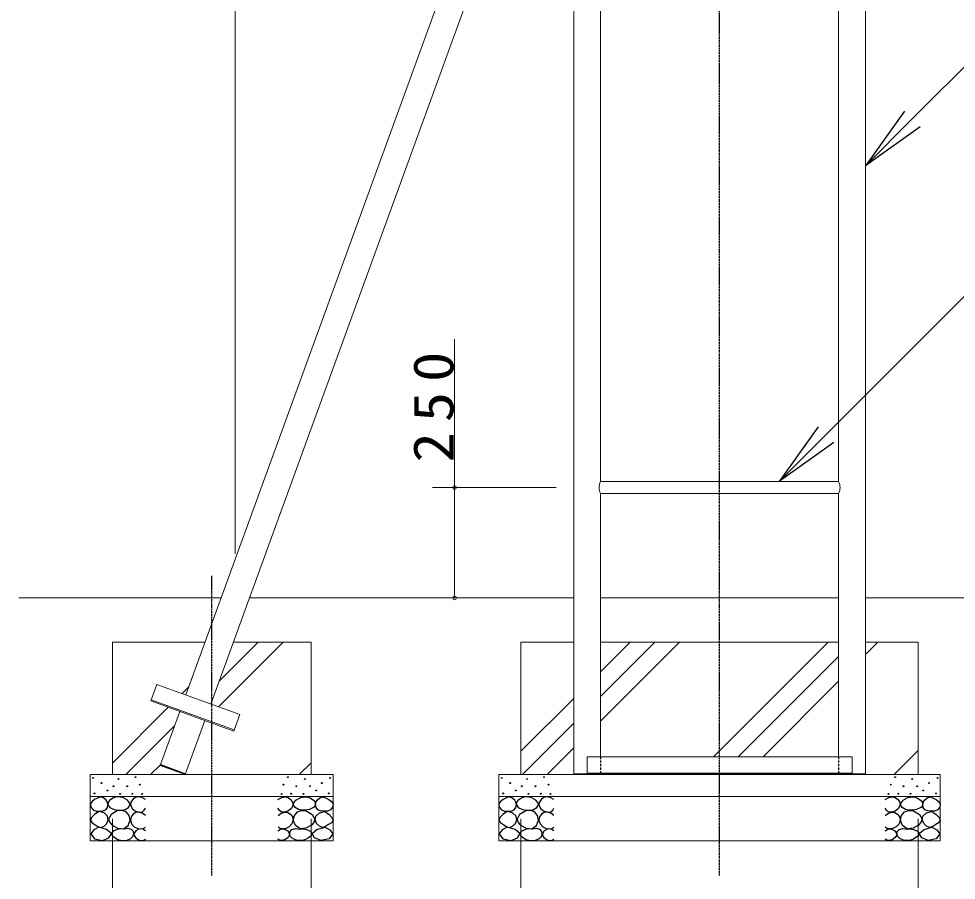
# Model space of a CAD drawing. Units: millimetres at full size; details may follow other scales. Extents: x -19540 to 0, y -2746 to 13350.
# Drawn here: x -10629 to -8506, y 2901 to 4852 of the extents above; entities that cross this region are included whole.
import ezdxf

# ---------------------------------------------------------------- set-up
doc = ezdxf.new("R2010")
doc.units = ezdxf.units.MM
doc.linetypes.add('USER2', pattern=[6, 3, -1, 1, -1])
doc.linetypes.add('USER4', pattern=[8, 5, -3])
doc.layers.add('線', color=7, linetype='Continuous', lineweight=13)
doc.layers.add('補助', color=2, linetype='Continuous', lineweight=25)
doc.styles.add('ＭＳ ゴシック', font='')
doc.styles.get('ＭＳ ゴシック').set_extended_font_data('MS Gothic')

# ---------------------------------------------------------------- blocks, each defined once
blk = doc.blocks.new('dimension_origin')
at = {"color": 0, "linetype": 'Continuous', "lineweight": -2}
blk.add_circle((0, 0), 1.25, dxfattribs=at)

msp = doc.modelspace()

# ---------------------------------------------------------------- linework, layer by layer
at = {"layer": '線', "color": 20, "linetype": 'USER2', "lineweight": 25}
for p, q in [((-9041.919, 2911.281), (-9041.919, 5817.577)), ((-10191.919, 2911.281), (-10191.919, 3590.041))]:
    msp.add_line(p, q, dxfattribs=at)
at = {"layer": '線'}
for p, q in [((-9411.258, 5626.702), (-10250.654, 3320.481)), ((-9372.169, 5557.208), (-10193.802, 3299.789)), ((-9372.169, 5140.34), (-9372.169, 3140.041)), ((-9311.669, 5140.34), (-9311.669, 3803.641)), ((-8772.169, 5140.34), (-8772.169, 3803.641)), ((-8711.669, 5140.34), (-8711.669, 3140.041)), ((-9311.669, 3803.641), (-8772.169, 3803.641)), ((-9311.669, 3776.441), (-9311.669, 3180.041)), ((-9311.669, 3776.441), (-8772.169, 3776.441)), ((-8772.169, 3776.441), (-8772.169, 3180.041)), ((-10629.02, 3540.041), (-10170.74, 3540.041)), ((-10106.358, 3540.041), (-9372.169, 3540.041)), ((-9311.669, 3540.041), (-8772.169, 3540.041)), ((-8711.669, 3540.041), (-7977.48, 3540.041)), ((-10207.137, 3440.041), (-10416.919, 3440.041)), ((-10416.919, 3440.041), (-10416.919, 3140.041)), ((-9966.919, 3440.041), (-10142.755, 3440.041)), ((-9966.919, 3440.041), (-9966.919, 3140.041)), ((-9372.169, 3440.041), (-9491.919, 3440.041)), ((-9491.919, 3440.041), (-9491.919, 3140.041)), ((-8772.169, 3440.041), (-9311.669, 3440.041)), ((-8591.919, 3440.041), (-8711.669, 3440.041)), ((-8591.919, 3440.041), (-8591.919, 3140.041)), ((-10316.197, 3344.337), (-10329.878, 3306.749)), ((-10128.259, 3275.933), (-10316.197, 3344.337)), ((-10329.878, 3306.749), (-10141.94, 3238.345)), ((-10328.852, 3309.568), (-10140.913, 3241.164)), ((-10264.334, 3282.893), (-10308.797, 3160.733)), ((-10141.94, 3238.345), (-10128.259, 3275.933)), ((-10207.483, 3262.201), (-10251.946, 3140.041)), ((-9341.919, 3180.041), (-9341.919, 3140.041)), ((-9341.919, 3180.041), (-8741.919, 3180.041)), ((-8741.919, 3180.041), (-8741.919, 3140.041)), ((-10308.797, 3160.733), (-10251.946, 3140.041)), ((-9916.919, 3140.041), (-10466.919, 3140.041)), ((-10466.919, 3140.041), (-10466.919, 2990.041)), ((-9916.919, 3140.041), (-9916.919, 2990.041)), ((-9541.919, 3140.041), (-9541.919, 2990.041)), ((-8541.919, 3140.041), (-9541.919, 3140.041)), ((-9372.169, 3140.041), (-9311.669, 3140.041)), ((-9341.919, 3140.041), (-8741.919, 3140.041)), ((-8711.669, 3140.041), (-8772.169, 3140.041)), ((-8541.919, 3140.041), (-8541.919, 2990.041)), ((-9916.919, 3090.041), (-10466.919, 3090.041)), ((-8541.919, 3090.041), (-9541.919, 3090.041)), ((-9916.919, 2990.041), (-10466.919, 2990.041)), ((-8541.919, 2990.041), (-9541.919, 2990.041))]:
    msp.add_line(p, q, dxfattribs=at)
at = {"layer": '線', "color": 4, "linetype": 'USER4', "lineweight": 25}
for p, q in [((-9311.669, 3180.041), (-9311.669, 3140.041)), ((-8772.169, 3180.041), (-8772.169, 3140.041))]:
    msp.add_line(p, q, dxfattribs=at)
at = {"layer": '線', "color": 2, "lineweight": 25}
for p, q in [((-10308.113, 3162.612), (-10251.262, 3141.92)), ((-9341.919, 3143.041), (-8741.919, 3143.041)), ((-9372.169, 3142.041), (-9341.919, 3142.041)), ((-8741.919, 3142.041), (-8711.669, 3142.041))]:
    msp.add_line(p, q, dxfattribs=at)
at = {"layer": '線'}
for centre, start, end in [((-9284.648, 3790.041), 153.28283, 206.71717), ((-8799.189, 3790.041), 333.28283, 26.71717)]:
    msp.add_arc(centre, 30.25, start, end, dxfattribs=at)
at = {"layer": '補助', "lineweight": 13}
for p, q in [((-10138.549, 3640.041), (-10138.549, 6753.789)), ((-9641.919, 3540.041), (-9641.919, 4126.469)), ((-9411.669, 3790.041), (-9691.919, 3790.041)), ((-9472.169, 3540.041), (-9691.919, 3540.041)), ((-10176.788, 3293.596), (-10030.343, 3440.041)), ((-10174.964, 3351.547), (-10086.47, 3440.041)), ((-10142.845, 3439.792), (-10142.597, 3440.041)), ((-9311.669, 3260.69), (-9132.318, 3440.041)), ((-9311.669, 3316.816), (-9188.444, 3440.041)), ((-9311.669, 3372.943), (-9244.571, 3440.041)), ((-9055.558, 3180.041), (-8795.558, 3440.041)), ((-8711.669, 3411.677), (-8683.305, 3440.041)), ((-8999.432, 3180.041), (-8772.169, 3407.304)), ((-10259.087, 3323.55), (-10244.071, 3338.566)), ((-8943.305, 3180.041), (-8772.169, 3351.177)), ((-9491.919, 3192.693), (-9372.169, 3312.443)), ((-10416.919, 3165.719), (-10290.295, 3292.342)), ((-10386.47, 3140.041), (-10276.19, 3250.321)), ((-9488.444, 3140.041), (-9372.169, 3256.316)), ((-9432.318, 3140.041), (-9372.169, 3200.19)), ((-8646.545, 3140.041), (-8591.919, 3194.667)), ((-9993.584, 3140.041), (-9966.919, 3166.706)), ((-10330.343, 3140.041), (-10308.308, 3162.076)), ((-10416.919, 3040.041), (-10416.919, 2440.041)), ((-9966.919, 3040.041), (-9966.919, 2440.041)), ((-9491.919, 3040.041), (-9491.919, 2440.041)), ((-8591.919, 3040.041), (-8591.919, 2440.041))]:
    msp.add_line(p, q, dxfattribs=at)
at = {"layer": '補助'}
for p, q in [((-8605.603, 4624.868), (-7891.919, 5338.552)), ((-8800.978, 3909.707), (-7891.919, 4818.766)), ((-8623.28, 4642.545), (-8711.669, 4518.802)), ((-8711.669, 4518.802), (-8605.603, 4624.868)), ((-8587.925, 4607.19), (-8711.669, 4518.802)), ((-8818.655, 3927.384), (-8907.044, 3803.641)), ((-8907.044, 3803.641), (-8800.978, 3909.707)), ((-8783.3, 3892.029), (-8907.044, 3803.641))]:
    msp.add_line(p, q, dxfattribs=at)
for points in [[(-10444.47, 3089.443), (-10450.933, 3086.902), (-10457.144, 3083.423), (-10463.002, 3079.385), (-10466.65, 3073.917), (-10465.638, 3066.335), (-10460.63, 3059.976), (-10453.764, 3057.386), (-10446.055, 3057.124), (-10438.442, 3057.729), (-10432.113, 3060.293), (-10428.36, 3065.579), (-10427.043, 3072.016), (-10427.892, 3077.222), (-10430.846, 3082.155), (-10437.006, 3086.983)], [(-10405.046, 3089.534), (-10409.95, 3088.917), (-10415.588, 3086.831), (-10423.559, 3081.043), (-10427.211, 3074.127), (-10426.336, 3070.165), (-10422.615, 3065.748), (-10413.124, 3060.975), (-10403.154, 3059.531), (-10395.804, 3059.358), (-10388.288, 3060.882), (-10380.689, 3065.497), (-10376.935, 3071.694), (-10377.905, 3076.347), (-10382.612, 3081.695), (-10393.28, 3087.901)], [(-9978.791, 3089.534), (-9973.887, 3088.917), (-9968.25, 3086.831), (-9960.279, 3081.043), (-9956.627, 3074.127), (-9957.502, 3070.165), (-9961.222, 3065.748), (-9970.713, 3060.975), (-9980.683, 3059.531), (-9988.034, 3059.358), (-9995.55, 3060.882), (-10003.149, 3065.497), (-10006.902, 3071.694), (-10005.933, 3076.347), (-10001.226, 3081.695), (-9990.558, 3087.901)], [(-9939.368, 3089.443), (-9932.905, 3086.902), (-9926.694, 3083.423), (-9920.835, 3079.385), (-9917.188, 3073.917), (-9918.2, 3066.335), (-9923.208, 3059.976), (-9930.074, 3057.386), (-9937.783, 3057.124), (-9945.395, 3057.729), (-9951.725, 3060.293), (-9955.477, 3065.579), (-9956.794, 3072.016), (-9955.946, 3077.222), (-9952.992, 3082.155), (-9946.832, 3086.983)], [(-9519.47, 3089.443), (-9525.933, 3086.902), (-9532.144, 3083.423), (-9538.002, 3079.385), (-9541.65, 3073.917), (-9540.638, 3066.335), (-9535.63, 3059.976), (-9528.764, 3057.386), (-9521.055, 3057.124), (-9513.442, 3057.729), (-9507.113, 3060.293), (-9503.36, 3065.579), (-9502.043, 3072.016), (-9502.892, 3077.222), (-9505.846, 3082.155), (-9512.006, 3086.983)], [(-9480.046, 3089.534), (-9484.95, 3088.917), (-9490.588, 3086.831), (-9498.559, 3081.043), (-9502.211, 3074.127), (-9501.336, 3070.165), (-9497.615, 3065.748), (-9488.124, 3060.975), (-9478.154, 3059.531), (-9470.804, 3059.358), (-9463.288, 3060.882), (-9455.689, 3065.497), (-9451.935, 3071.694), (-9452.905, 3076.347), (-9457.612, 3081.695), (-9468.28, 3087.901)], [(-8603.791, 3089.534), (-8598.887, 3088.917), (-8593.25, 3086.831), (-8585.279, 3081.043), (-8581.627, 3074.127), (-8582.502, 3070.165), (-8586.222, 3065.748), (-8595.713, 3060.975), (-8605.683, 3059.531), (-8613.034, 3059.358), (-8620.55, 3060.882), (-8628.149, 3065.497), (-8631.902, 3071.694), (-8630.933, 3076.347), (-8626.226, 3081.695), (-8615.558, 3087.901)], [(-8564.368, 3089.443), (-8557.905, 3086.902), (-8551.694, 3083.423), (-8545.835, 3079.385), (-8542.188, 3073.917), (-8543.2, 3066.335), (-8548.208, 3059.976), (-8555.074, 3057.386), (-8562.783, 3057.124), (-8570.395, 3057.729), (-8576.725, 3060.293), (-8580.477, 3065.579), (-8581.794, 3072.016), (-8580.946, 3077.222), (-8577.992, 3082.155), (-8571.832, 3086.983)], [(-10417.75, 3025.204), (-10405.161, 3018.347), (-10391.802, 3017.365), (-10381.518, 3024.819), (-10376.666, 3036.556), (-10378.946, 3047.334), (-10385.855, 3055.477), (-10394.68, 3058.91), (-10405.857, 3057.639), (-10419.611, 3049.584), (-10425.588, 3038.718), (-10422.953, 3031.525)], [(-9966.088, 3025.204), (-9978.677, 3018.347), (-9992.036, 3017.365), (-10002.32, 3024.819), (-10007.172, 3036.556), (-10004.892, 3047.334), (-9997.983, 3055.477), (-9989.158, 3058.91), (-9977.981, 3057.639), (-9964.227, 3049.584), (-9958.249, 3038.718), (-9960.885, 3031.525)], [(-9492.75, 3025.204), (-9480.161, 3018.347), (-9466.802, 3017.365), (-9456.518, 3024.819), (-9451.666, 3036.556), (-9453.946, 3047.334), (-9460.855, 3055.477), (-9469.68, 3058.91), (-9480.857, 3057.639), (-9494.611, 3049.584), (-9500.588, 3038.718), (-9497.953, 3031.525)], [(-8591.088, 3025.204), (-8603.677, 3018.347), (-8617.036, 3017.365), (-8627.32, 3024.819), (-8632.172, 3036.556), (-8629.892, 3047.334), (-8622.983, 3055.477), (-8614.158, 3058.91), (-8602.981, 3057.639), (-8589.227, 3049.584), (-8583.249, 3038.718), (-8585.885, 3031.525)], [(-10447.005, 3056.491), (-10452.334, 3053.698), (-10457.778, 3049.52), (-10464.227, 3042.7), (-10466.65, 3035.896), (-10463.022, 3031.068), (-10456.511, 3026.707), (-10449.873, 3022.419), (-10443.203, 3020.37), (-10435.558, 3022.816), (-10429.261, 3029.242), (-10426.155, 3037.519), (-10427.678, 3046.035), (-10435.835, 3053.285)], [(-9936.833, 3056.491), (-9931.504, 3053.698), (-9926.06, 3049.52), (-9919.611, 3042.7), (-9917.188, 3035.896), (-9920.816, 3031.068), (-9927.327, 3026.707), (-9933.965, 3022.419), (-9940.635, 3020.37), (-9948.279, 3022.816), (-9954.576, 3029.242), (-9957.682, 3037.519), (-9956.16, 3046.035), (-9948.002, 3053.285)], [(-9522.005, 3056.491), (-9527.334, 3053.698), (-9532.778, 3049.52), (-9539.227, 3042.7), (-9541.65, 3035.896), (-9538.022, 3031.068), (-9531.511, 3026.707), (-9524.873, 3022.419), (-9518.203, 3020.37), (-9510.558, 3022.816), (-9504.261, 3029.242), (-9501.155, 3037.519), (-9502.678, 3046.035), (-9510.835, 3053.285)], [(-8561.833, 3056.491), (-8556.504, 3053.698), (-8551.06, 3049.52), (-8544.611, 3042.7), (-8542.188, 3035.896), (-8545.816, 3031.068), (-8552.327, 3026.707), (-8558.965, 3022.419), (-8565.635, 3020.37), (-8573.279, 3022.816), (-8579.576, 3029.242), (-8582.682, 3037.519), (-8581.16, 3046.035), (-8573.002, 3053.285)], [(-10447.824, 3020.558), (-10459.144, 3014.539), (-10465.954, 3005.724), (-10457.468, 2994.454), (-10439.033, 2990.34), (-10424.679, 2996.45), (-10419.254, 3006.822), (-10430.036, 3015.931)], [(-10390.721, 3016.414), (-10398.256, 3017.04), (-10406.398, 3015.603), (-10415.325, 3011.545), (-10419.642, 3006.142), (-10416.955, 3001.46), (-10410.993, 2996.952), (-10404.514, 2993.109), (-10397.208, 2990.736), (-10385.359, 2990.969), (-10375.043, 2995.06), (-10370.34, 2999.868), (-10368.286, 3005.602), (-10369.346, 3010.75), (-10373.422, 3015.332), (-10381.82, 3017.873)], [(-9993.117, 3016.414), (-9985.582, 3017.04), (-9977.44, 3015.603), (-9968.512, 3011.545), (-9964.195, 3006.142), (-9966.882, 3001.46), (-9972.845, 2996.952), (-9979.324, 2993.109), (-9986.63, 2990.736), (-9998.479, 2990.969), (-10008.794, 2995.06), (-10013.498, 2999.868), (-10015.552, 3005.602), (-10014.492, 3010.75), (-10010.416, 3015.332), (-10002.018, 3017.873)], [(-9936.014, 3020.558), (-9924.694, 3014.539), (-9917.883, 3005.724), (-9926.37, 2994.454), (-9944.805, 2990.34), (-9959.158, 2996.45), (-9964.584, 3006.822), (-9953.802, 3015.931)], [(-9522.824, 3020.558), (-9534.144, 3014.539), (-9540.954, 3005.724), (-9532.468, 2994.454), (-9514.033, 2990.34), (-9499.679, 2996.45), (-9494.254, 3006.822), (-9505.036, 3015.931)], [(-9465.721, 3016.414), (-9473.256, 3017.04), (-9481.398, 3015.603), (-9490.325, 3011.545), (-9494.642, 3006.142), (-9491.955, 3001.46), (-9485.993, 2996.952), (-9479.514, 2993.109), (-9472.208, 2990.736), (-9460.359, 2990.969), (-9450.043, 2995.06), (-9445.34, 2999.868), (-9443.286, 3005.602), (-9444.346, 3010.75), (-9448.422, 3015.332), (-9456.82, 3017.873)], [(-8618.117, 3016.414), (-8610.582, 3017.04), (-8602.44, 3015.603), (-8593.512, 3011.545), (-8589.195, 3006.142), (-8591.882, 3001.46), (-8597.845, 2996.952), (-8604.324, 2993.109), (-8611.63, 2990.736), (-8623.479, 2990.969), (-8633.794, 2995.06), (-8638.498, 2999.868), (-8640.552, 3005.602), (-8639.492, 3010.75), (-8635.416, 3015.332), (-8627.018, 3017.873)], [(-8561.014, 3020.558), (-8549.694, 3014.539), (-8542.883, 3005.724), (-8551.37, 2994.454), (-8569.805, 2990.34), (-8584.158, 2996.45), (-8589.584, 3006.822), (-8578.802, 3015.931)]]:
    msp.add_lwpolyline(points, close=True, dxfattribs=at)
for points in [[(-10341.919, 3083.34), (-10350.346, 3088.195), (-10359.029, 3089.677), (-10364.648, 3087.989), (-10369.802, 3084.29), (-10374.274, 3078.981), (-10376.139, 3072.25), (-10372.471, 3063.479), (-10364.415, 3057.041), (-10356.116, 3054.662), (-10348.89, 3055.774), (-10344.839, 3059.15), (-10341.919, 3063.695)], [(-10041.919, 3083.34), (-10033.492, 3088.195), (-10024.809, 3089.677), (-10019.189, 3087.989), (-10014.036, 3084.29), (-10009.564, 3078.981), (-10007.699, 3072.25), (-10011.367, 3063.479), (-10019.422, 3057.041), (-10027.721, 3054.662), (-10034.948, 3055.774), (-10038.998, 3059.15), (-10041.919, 3063.695)], [(-9416.919, 3083.34), (-9425.346, 3088.195), (-9434.029, 3089.677), (-9439.648, 3087.989), (-9444.802, 3084.29), (-9449.274, 3078.981), (-9451.139, 3072.25), (-9447.471, 3063.479), (-9439.415, 3057.041), (-9431.116, 3054.662), (-9423.89, 3055.774), (-9419.839, 3059.15), (-9416.919, 3063.695)], [(-8666.919, 3083.34), (-8658.492, 3088.195), (-8649.809, 3089.677), (-8644.189, 3087.989), (-8639.036, 3084.29), (-8634.564, 3078.981), (-8632.699, 3072.25), (-8636.367, 3063.479), (-8644.422, 3057.041), (-8652.721, 3054.662), (-8659.948, 3055.774), (-8663.998, 3059.15), (-8666.919, 3063.695)], [(-10342.236, 3047.219), (-10349.376, 3052.681), (-10357.444, 3055.14), (-10364.15, 3053.916), (-10370.118, 3050.071), (-10374.511, 3044.289), (-10376.139, 3037.08), (-10373.475, 3028.472), (-10367.267, 3021.554), (-10359.628, 3017.682), (-10352.058, 3016.801), (-10346.904, 3018.241), (-10342.236, 3020.92)], [(-10041.602, 3047.219), (-10034.462, 3052.681), (-10026.393, 3055.14), (-10019.688, 3053.916), (-10013.719, 3050.071), (-10009.327, 3044.289), (-10007.699, 3037.08), (-10010.363, 3028.472), (-10016.571, 3021.554), (-10024.21, 3017.682), (-10031.78, 3016.801), (-10036.933, 3018.241), (-10041.602, 3020.92)], [(-9417.236, 3047.219), (-9424.376, 3052.681), (-9432.444, 3055.14), (-9439.15, 3053.916), (-9445.118, 3050.071), (-9449.511, 3044.289), (-9451.139, 3037.08), (-9448.475, 3028.472), (-9442.267, 3021.554), (-9434.628, 3017.682), (-9427.058, 3016.801), (-9421.904, 3018.241), (-9417.236, 3020.92)], [(-8666.602, 3047.219), (-8659.462, 3052.681), (-8651.393, 3055.14), (-8644.688, 3053.916), (-8638.719, 3050.071), (-8634.327, 3044.289), (-8632.699, 3037.08), (-8635.363, 3028.472), (-8641.571, 3021.554), (-8649.21, 3017.682), (-8656.78, 3016.801), (-8661.933, 3018.241), (-8666.602, 3020.92)], [(-10341.919, 3012.682), (-10347.937, 3016.001), (-10355.226, 3016.801), (-10363.943, 3012.468), (-10368.217, 3005.712), (-10367.605, 3002.042), (-10364.732, 2997.791), (-10357.569, 2992.319), (-10350.157, 2990.503), (-10345.86, 2991.555), (-10341.919, 2993.671)], [(-10041.919, 3012.682), (-10035.901, 3016.001), (-10028.611, 3016.801), (-10019.895, 3012.468), (-10015.621, 3005.712), (-10016.233, 3002.042), (-10019.106, 2997.791), (-10026.268, 2992.319), (-10033.681, 2990.503), (-10037.977, 2991.555), (-10041.919, 2993.671)], [(-9416.919, 3012.682), (-9422.937, 3016.001), (-9430.226, 3016.801), (-9438.943, 3012.468), (-9443.217, 3005.712), (-9442.605, 3002.042), (-9439.732, 2997.791), (-9432.569, 2992.319), (-9425.157, 2990.503), (-9420.86, 2991.555), (-9416.919, 2993.671)], [(-8666.919, 3012.682), (-8660.901, 3016.001), (-8653.611, 3016.801), (-8644.895, 3012.468), (-8640.621, 3005.712), (-8641.233, 3002.042), (-8644.106, 2997.791), (-8651.268, 2992.319), (-8658.681, 2990.503), (-8662.977, 2991.555), (-8666.919, 2993.671)]]:
    msp.add_lwpolyline(points, dxfattribs=at)
for centre in [(-10460.312, 3132.218), (-10441.302, 3120.811), (-10402.963, 3130), (-10364.502, 3134.132), (-10019.336, 3134.132), (-9980.875, 3130), (-9942.536, 3120.811), (-9923.525, 3132.218), (-9535.312, 3132.218), (-9516.302, 3120.811), (-9477.963, 3130), (-9439.502, 3134.132), (-8644.336, 3134.132), (-8605.875, 3130), (-8567.536, 3120.811), (-8548.525, 3132.218), (-10428.311, 3104.018), (-10414.369, 3113.523), (-10383.423, 3113.59), (-10354.501, 3117.104), (-10029.336, 3117.104), (-10000.415, 3113.59), (-9969.468, 3113.523), (-9955.527, 3104.018), (-9503.311, 3104.018), (-9489.369, 3113.523), (-9458.423, 3113.59), (-9429.501, 3117.104), (-8654.336, 3117.104), (-8625.415, 3113.59), (-8594.468, 3113.523), (-8580.527, 3104.018), (-10457.144, 3097.364), (-10399.477, 3096.414), (-10371.8, 3096.561), (-10349.636, 3096.021), (-10034.202, 3096.021), (-10012.038, 3096.561), (-9984.36, 3096.414), (-9926.694, 3097.364), (-9532.144, 3097.364), (-9474.477, 3096.414), (-9446.8, 3096.561), (-9424.636, 3096.021), (-8659.202, 3096.021), (-8637.038, 3096.561), (-8609.36, 3096.414), (-8551.694, 3097.364)]:
    msp.add_circle(centre, 1, dxfattribs=at)

# ---------------------------------------------------------------- block references
at = {"layer": '補助', "lineweight": 13, "xscale": 3.33, "yscale": 3.33}
for p, rotation in [((-9641.919, 3790.041), 270), ((-9641.919, 3540.041), 90)]:
    msp.add_blockref('dimension_origin', p, dxfattribs=dict(at, rotation=rotation))

# ---------------------------------------------------------------- texts
at = {"layer": '補助', "insert": (-9642.919, 3983.612), "char_height": 91.64, "attachment_point": 8, "rotation": 90, "style": 'ＭＳ ゴシック'}
msp.add_mtext('\\T1.33;\\W1.1;250', dxfattribs=at)

doc.saveas('drawing.dxf')
